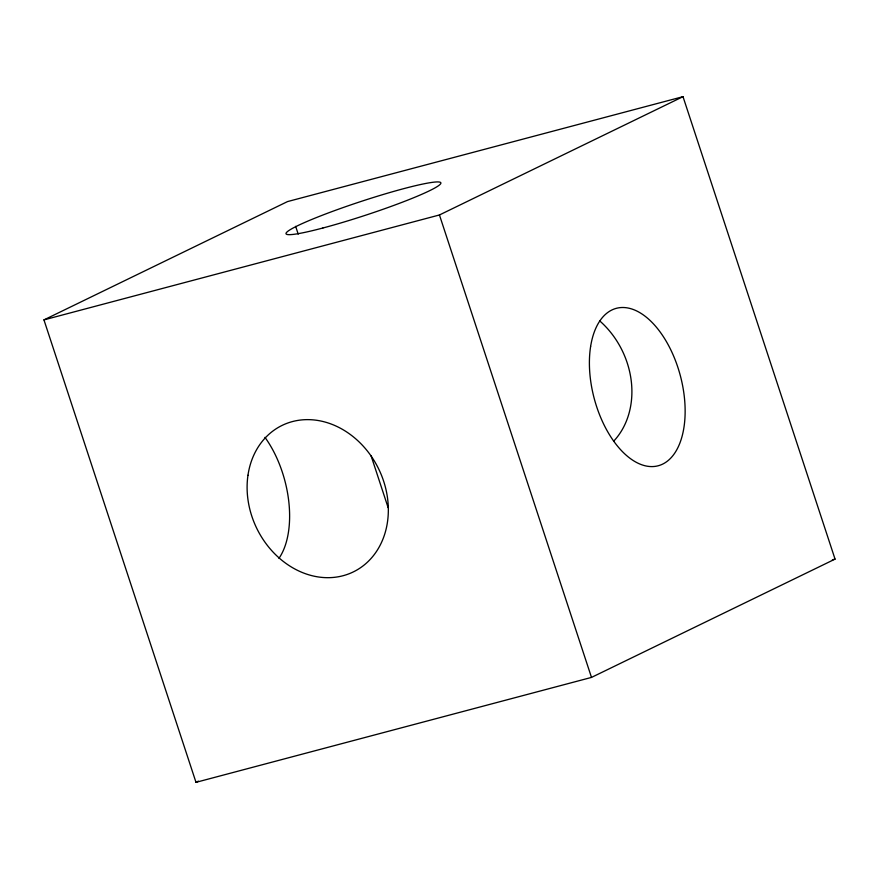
<?xml version="1.0" encoding="UTF-8"?>
<svg xmlns="http://www.w3.org/2000/svg" width="879" height="879" viewBox="0 0 879 879"><rect width="100%" height="100%" fill="white"/><g stroke="black" fill="none" stroke-linecap="round" stroke-linejoin="round"><path stroke-width="1.32" d="M43.95 319.89L287.51 201.588L683.005 96.668L835.05 559.11L591.49 677.412L195.995 782.332L43.95 319.89L439.445 214.97L683.005 96.668M195.995 782.332L198.456 781.134M832.391 559.813L835.05 559.11M439.445 214.97L591.49 677.412M295.652 226.342L298.212 234.155M371.026 455.608L388.155 507.71M599.72 320.901A81.45 67.815 64.1 0 1 613.619 441.258M264.964 437.346A81.45 44.543 75.1 0 1 278.962 558.363M590.622 346.48A81.45 44.543 75.1 0 0 651.218 466.584A81.45 44.543 75.1 0 0 669.897 348.04A81.45 44.543 75.1 0 0 590.622 346.48M322.89 228.002A81.45 7.241 -18.2 0 0 440.862 183.272A81.45 7.241 -18.2 0 0 326.691 213.564A81.45 7.241 -18.2 0 0 322.89 228.002M247.966 475.264A81.45 67.815 64.1 0 0 343.063 575.723A81.45 67.815 64.1 0 0 362.137 444.972A81.45 67.815 64.1 0 0 247.966 475.264"/></g></svg>
